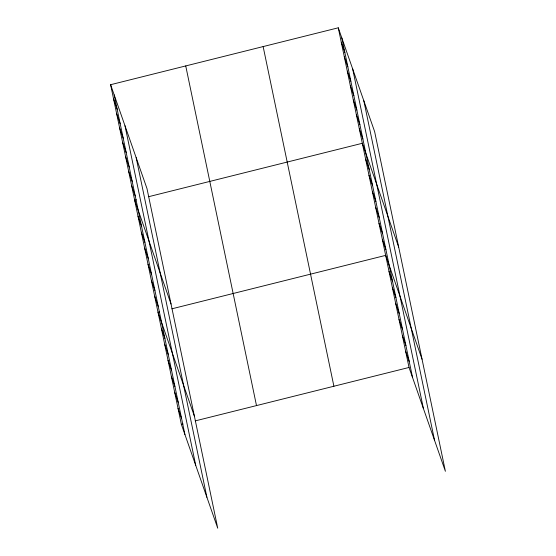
<?xml version="1.0" encoding="UTF-8"?>
<svg xmlns="http://www.w3.org/2000/svg" width="556" height="556" viewBox="0 0 556 556"><rect width="100%" height="100%" fill="white"/><g stroke="black" fill="none" stroke-linecap="round" stroke-linejoin="round"><path stroke-width="0.83" d="M110.609 84.707L146.979 188.54L217.73 528.2L181.367 424.367L110.609 84.707L338.27 27.8L374.633 131.633L445.391 471.293L409.021 367.46L338.27 27.8M136.303 199.778L134.67 200.188L171.033 304.028M148.549 196.72L362.324 143.281L398.687 247.121M159.648 311.867L158.015 312.277L194.378 416.11M171.901 308.809L385.676 255.371L422.039 359.211M181.367 424.367L183 423.957M195.246 420.892L409.021 367.46M341.28 42.235L344.838 52.396M344.282 56.67L347.847 66.831M347.291 71.105L350.85 81.266M350.301 85.541L353.859 95.701M353.303 99.976L356.869 110.144M356.313 114.411L359.871 124.579M359.322 128.846L362.88 139.014M365.66 159.294L369.219 169.462M368.996 175.307L372.555 185.475M372.332 191.32L375.891 201.487M375.668 207.332L379.227 217.5M379.004 223.345L382.563 233.506M382.34 239.358L385.899 249.519M389.012 271.384L392.571 281.544M392.348 287.396L395.907 297.557M395.684 303.409L399.243 313.57M399.02 319.422L402.579 329.583M402.356 335.435L405.915 345.596M405.692 351.448L409.251 361.608M113.619 99.142L117.177 109.303M116.628 113.577L120.186 123.738M119.63 128.012L123.196 138.173M122.64 142.447L126.198 152.608M125.649 156.882L129.207 167.043M128.651 171.317L132.217 181.478M131.661 185.753L135.219 195.914M138.006 216.201L141.565 226.361M141.342 232.213L144.901 242.374M144.678 248.226L148.237 258.387M148.014 264.239L151.573 274.4M151.343 280.252L154.909 290.413M154.679 296.265L158.238 306.425M161.351 328.29L164.91 338.451M164.687 344.303L168.246 354.464M168.023 360.316L171.582 370.477M171.359 376.329L174.918 386.489M174.695 392.341L178.254 402.502M178.031 408.354L181.59 418.515M363.812 100.726L434.563 440.38M352.657 68.874L423.408 408.535M341.829 37.961L412.587 377.621M263.141 46.579L333.899 386.239M185.739 65.928L256.497 405.588M136.15 157.626L206.901 497.286M124.996 125.781L195.754 465.442M114.175 94.867L184.926 434.528"/></g></svg>
